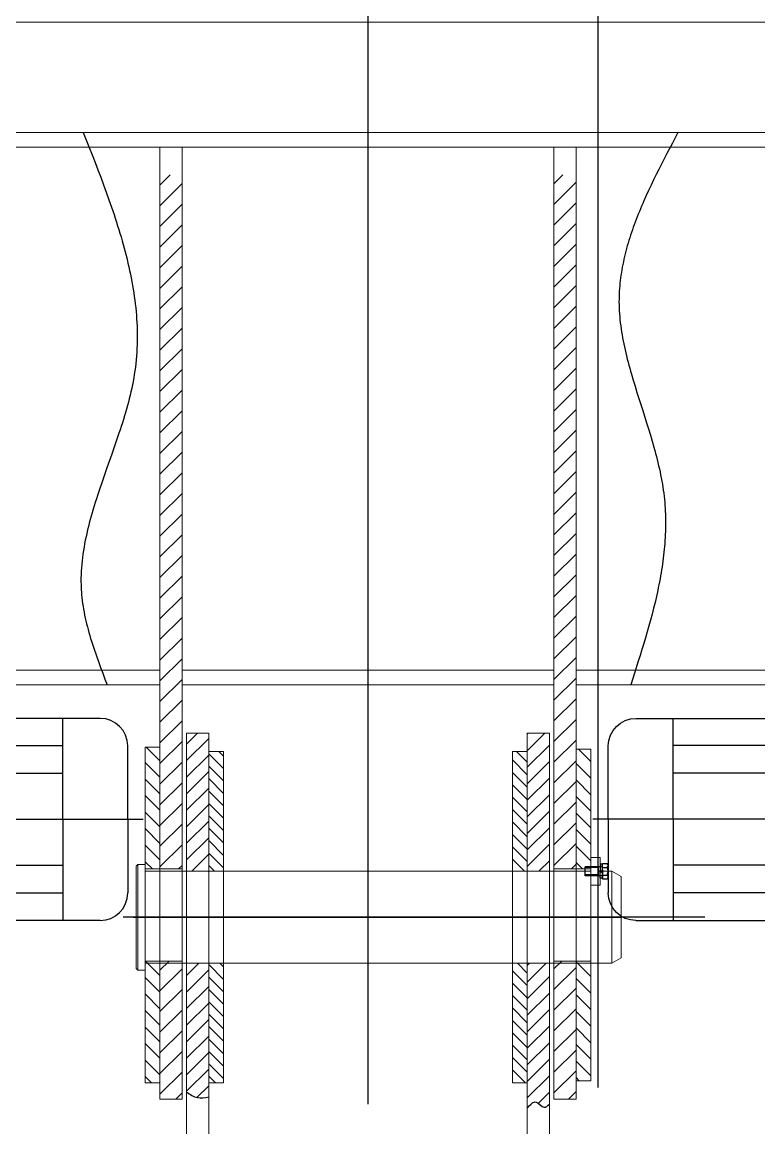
# Model space of a CAD drawing. Extents: x 1767995 to 4174245, y 542814 to 862564.
# Drawn here: x 2600184 to 2600985, y 762092 to 763294 of the extents above; entities that cross this region are included whole.
import ezdxf

# ---------------------------------------------------------------- set-up
doc = ezdxf.new("R2010")
doc.units = 0
doc.header["$LTSCALE"] = 3500
for name, pattern in [('CENTER', [2, 1.25, -0.25, 0.25, -0.25]), ('DASHED', [0.75, 0.5, -0.25]), ('PHANTOM', [2.5, 1.25, -0.25, 0.25, -0.25, 0.25, -0.25])]:
    doc.linetypes.add(name, pattern=pattern)
doc.layers.add('1轮廓实线层', color=7, linetype='Continuous', lineweight=30)
doc.layers.add('6标注线', color=7, linetype='Continuous', lineweight=13)
for name, color, linetype in [('2细线层', 4, 'Continuous'), ('3中心线层', 1, 'CENTER'), ('4虚线层', 6, 'DASHED'), ('5剖面线层', 2, 'Continuous'), ('9双点划线层', 6, 'PHANTOM'), ('MAIN', 7, 'Continuous')]:
    doc.layers.add(name, color=color, linetype=linetype)

# ---------------------------------------------------------------- blocks, each defined once
blk = doc.blocks.new('gfhfgfdhfgdfh')
for p, q in [((3544.7, 11957.1), (3554.7, 11957.1)), ((3544.7, 11957.1), (3544.7, 11942.1)), ((3554.7, 11927.1), (3554.7, 11957.1)), ((3050.7, 11947.6), (3052.7, 11949.6)), ((3050.7, 11947.6), (3050.7, 11836.6)), ((3060.7, 11949.6), (3052.7, 11949.6)), ((3052.7, 11949.6), (3052.7, 11834.6)), ((3060.7, 11949.6), (3060.7, 11942.1)), ((3094.7, 11942.1), (3060.7, 11942.1)), ((3060.7, 11942.1), (3544.7, 11942.1)), ((3060.7, 11892.1), (3060.7, 11942.1)), ((3544.7, 11942.1), (3510.7, 11942.1)), ((3544.7, 11942.1), (3544.7, 11927.1)), ((3554.7, 11942.1), (3567.7, 11942.1)), ((3554.7, 11927.1), (3554.7, 11942.1)), ((3557.3, 11949.8), (3556, 11949.8)), ((3567.7, 11842.1), (3567.7, 11942.1)), ((3567.7, 11942.1), (3577.7, 11936.4)), ((3577.7, 11847.9), (3577.7, 11936.4)), ((3544.7, 11927.1), (3554.7, 11927.1)), ((3060.7, 11834.6), (3060.7, 11892.1)), ((3567.7, 11842.1), (3577.7, 11847.9)), ((3050.7, 11836.6), (3052.7, 11834.6)), ((3052.7, 11834.6), (3060.7, 11834.6)), ((3094.7, 11842.1), (3060.7, 11842.1)), ((3060.7, 11842.1), (3567.7, 11842.1)), ((3544.7, 11842.1), (3510.7, 11842.1))]:
    blk.add_line(p, q)
at = {"layer": '1轮廓实线层'}
for p, q in [((3557.3, 11947.1), (3538.4, 11947.1)), ((3538.4, 11937.1), (3538.4, 11947.1)), ((3552.9, 11937.1), (3552.9, 11947.1)), ((3557.3, 11949.8), (3554.7, 11949.8)), ((3554.7, 11949.8), (3554.7, 11941.5)), ((3557.3, 11942.1), (3554.7, 11942.8)), ((3554.7, 11934.5), (3554.7, 11941.5)), ((3554.7, 11941.5), (3557.3, 11940.8)), ((3557.3, 11933.8), (3557.3, 11950.5)), ((3557.3, 11950.5), (3562.6, 11950.5)), ((3557.3, 11942.1), (3557.3, 11949.8)), ((3557.3, 11946.3), (3562.6, 11946.3)), ((3557.3, 11942.1), (3557.3, 11934.5)), ((3563.5, 11948.4), (3563.5, 11942.1)), ((3563.5, 11942.1), (3563.5, 11935.9)), ((3557.3, 11937.1), (3538.4, 11937.1)), ((3557.3, 11934.5), (3554.7, 11934.5)), ((3557.3, 11938), (3562.6, 11938)), ((3557.3, 11933.8), (3562.6, 11933.8))]:
    blk.add_line(p, q, dxfattribs=at)
for centre, radius, start, end in [((3560.7, 11948.4), 2.79, 311.6088, 48.3912), ((3553.8, 11942.1), 9.76, 334.676, 25.324), ((3560.7, 11935.9), 2.79, 311.6088, 48.3912)]:
    blk.add_arc(centre, radius, start, end, dxfattribs=at)
at = {"layer": '2细线层'}
for p, q in [((3552.9, 11946.1), (3538.4, 11946.1)), ((3552.9, 11938.1), (3538.4, 11938.1))]:
    blk.add_line(p, q, dxfattribs=at)
at = {"layer": '3中心线层'}
for p, q in [((3559, 11942.1), (3552.9, 11942.1)), ((3047.7, 11892.1), (3577.7, 11892.1))]:
    blk.add_line(p, q, dxfattribs=at)
at = {"layer": '4虚线层'}
for p, q in [((3557.3, 11947.2), (3554.7, 11947.2)), ((3557.3, 11937.1), (3554.7, 11937.1))]:
    blk.add_line(p, q, dxfattribs=at)
blk = doc.blocks.new('vcx')
at = {"layer": '3中心线层'}
blk.add_line((12572.8, 5977.1), (13540, 5977.1), dxfattribs=at)
at = {"layer": 'MAIN'}
for p, q in [((13493.3, 6086.7), (13149.6, 6086.7)), ((13452.7, 5977.1), (13452.7, 6086.7)), ((13184, 6057.1), (13452.7, 6057.1)), ((13523.3, 5977.1), (13523.3, 6056.7)), ((13184, 6027.1), (13452.7, 6027.1)), ((13452.7, 5977.1), (13452.7, 5867.1)), ((13523.3, 5977.1), (13523.3, 5897.1)), ((13184, 5927.1), (13452.7, 5927.1)), ((13184, 5897.1), (13452.7, 5897.1)), ((13493.3, 5867.1), (13149.6, 5867.1))]:
    blk.add_line(p, q, dxfattribs=at)
for centre, start, end in [((13493.3, 6056.7), 0, 90), ((13493.3, 5897.1), 270, 0)]:
    blk.add_arc(centre, 30, start, end, dxfattribs=at)
blk = doc.blocks.new('sf')
blk.add_line((11939, 6056), (13506.5, 6056))
blk = doc.blocks.new('A$C8d28a030')
at = {"layer": '5剖面线层'}
h = blk.add_hatch(dxfattribs=at)
h.set_pattern_fill('ANSI31', color=256, scale=5, style=0)
h.set_pattern_definition([(45, (3101.979, 16715.28), (-11.22532, 11.22532), [])])
h.paths.add_polyline_path([(4567.7, 19452), (4543.7, 19452), (4543.7, 18698), (4567.7, 18698)])
h.paths.add_polyline_path([(4995.7, 19452), (4971.7, 19452), (4971.7, 18698), (4995.7, 18698)])
h.paths.add_polyline_path([(4995.7, 18548), (4971.7, 18543.3), (4971.7, 18448), (4995.7, 18448)])
h.paths.add_polyline_path([(4567.7, 18598), (4543.7, 18598), (4543.7, 18493.1), (4567.7, 18497.4)])
h.paths.add_polyline_path([(4567.7, 18463.2), (4543.7, 18458.4), (4543.7, 18448), (4567.7, 18448)])
h.paths.add_polyline_path([(4567.7, 18497.4), (4543.7, 18493.1), (4543.7, 18458.4), (4567.7, 18463.2)])
h.paths.add_polyline_path([(4995.7, 18598), (4971.7, 18598), (4971.7, 18569.2), (4995.7, 18573.5)])
h.paths.add_polyline_path([(4995.7, 18573.5), (4971.7, 18569.2), (4971.7, 18543.3), (4995.7, 18548)])
h = blk.add_hatch(dxfattribs=at)
h.set_pattern_fill('ANSI31', color=256, scale=4, style=0)
h.set_pattern_definition([(45, (4083.506, 16826.954), (-8.980256, 8.980256), [])])
h.paths.add_polyline_path([(4596.7, 18845.5), (4572.7, 18845.5), (4572.7, 18695.5), (4596.7, 18695.5)])
edge = h.paths.add_edge_path()
edge.add_line((4596.7, 18595.5), (4572.7, 18595.5))
edge.add_line((4572.7, 18595.5), (4572.7, 18455.6))
edge.add_spline(control_points=[(4572.7, 18455.6), (4576.5, 18453), (4583.8, 18448.1), (4592.5, 18449.7), (4596.7, 18450.4)], knot_values=[0, 0, 0, 0, 13.09944, 25.42467, 25.42467, 25.42467, 25.42467], degree=3, periodic=0)
edge.add_line((4596.7, 18450.4), (4596.7, 18595.5))
edge = h.paths.add_edge_path()
edge.add_line((4966.7, 18595.5), (4942.7, 18595.5))
edge.add_line((4942.7, 18595.5), (4942.7, 18438))
edge.add_spline(control_points=[(4942.7, 18438), (4945.9, 18442), (4952, 18449.3), (4960, 18436.2), (4964.8, 18440.8), (4966.7, 18442.5)], knot_values=[0, 0, 0, 0, 11.93028, 22.381477, 28.824395, 28.824395, 28.824395, 28.824395], degree=3, periodic=0)
edge.add_line((4966.7, 18442.5), (4966.7, 18595.5))
h.paths.add_polyline_path([(4966.7, 18845.5), (4942.7, 18845.5), (4942.7, 18695.5), (4966.7, 18695.5)])
h = blk.add_hatch(dxfattribs=at)
h.set_pattern_fill('ANSI31', color=256, scale=4, angle=90, style=0)
h.set_pattern_definition([(135, (3101.979, 16715.28), (-8.980256, -8.980256), [])])
h.paths.add_polyline_path([(4543.7, 18830.5), (4527.7, 18830.5), (4527.7, 18698), (4543.7, 18698)])
h.paths.add_polyline_path([(4543.7, 18598), (4527.7, 18598), (4527.7, 18484.5), (4543.7, 18487.4)])
h.paths.add_polyline_path([(4527.7, 18484.5), (4527.7, 18465.5), (4543.7, 18465.5), (4543.7, 18487.4)])
h.paths.add_polyline_path([(4995.7, 18468), (5011.7, 18468), (5011.7, 18543.9), (4995.7, 18540.8)])
h.paths.add_polyline_path([(4995.7, 18566.9), (4995.7, 18540.8), (5011.7, 18543.9), (5011.7, 18569.8)])
h.paths.add_polyline_path([(4995.7, 18566.9), (5011.7, 18569.8), (5011.7, 18598), (4995.7, 18598)])
h.paths.add_polyline_path([(5011.7, 18828), (4995.7, 18828), (4995.7, 18698), (5011.7, 18698)])
h = blk.add_hatch(dxfattribs=at)
h.set_pattern_fill('ANSI31', color=256, scale=3, angle=90, style=0)
h.set_pattern_definition([(135, (4083.506, 16826.954), (-6.735192, -6.735192), [])])
h.paths.add_polyline_path([(4596.7, 18695.5), (4612.7, 18695.5), (4612.7, 18825.5), (4596.7, 18825.5)])
h.paths.add_polyline_path([(4596.7, 18465.5), (4612.7, 18465.5), (4612.7, 18595.5), (4596.7, 18595.5)])
h.paths.add_polyline_path([(4942.7, 18825.5), (4926.7, 18825.5), (4926.7, 18695.5), (4942.7, 18695.5)])
h.paths.add_polyline_path([(4942.7, 18595.5), (4926.7, 18595.5), (4926.7, 18465.5), (4942.7, 18465.5)])
for p, q in [((6438.7, 19498), (3224.7, 19498)), ((6438.7, 19482), (3224.7, 19482)), ((4543.7, 18448), (4543.7, 19482)), ((4567.7, 18448), (4567.7, 19482)), ((4971.7, 18448), (4971.7, 19482)), ((4995.7, 18448), (4995.7, 19482)), ((4543.7, 18914), (4020.9, 18914)), ((4099.6, 18914), (4543.7, 18914)), ((4971.7, 18914), (4567.7, 18914)), ((5436.8, 18914), (4995.7, 18914)), ((4543.7, 18898), (4102.5, 18898)), ((4971.7, 18898), (4567.7, 18898)), ((5436.8, 18898), (4995.7, 18898)), ((4572.7, 18115.5), (4572.7, 18845.5)), ((4572.7, 18845.5), (4596.7, 18845.5)), ((4596.7, 18115.5), (4596.7, 18845.5)), ((4942.7, 18115.5), (4942.7, 18845.5)), ((4966.7, 18845.5), (4942.7, 18845.5)), ((4966.7, 18115.5), (4966.7, 18845.5)), ((4527.7, 18465.5), (4527.7, 18830.5)), ((4527.7, 18830.5), (4543.7, 18830.5)), ((4527.7, 18830.5), (4527.7, 18648)), ((4612.7, 18825.5), (4596.7, 18825.5)), ((4612.7, 18465.5), (4612.7, 18825.5)), ((4926.7, 18465.5), (4926.7, 18825.5)), ((4926.7, 18825.5), (4942.7, 18825.5)), ((5011.7, 18828), (4995.7, 18828)), ((5011.7, 18468), (5011.7, 18828)), ((4567.7, 18698), (4527.7, 18698)), ((4572.7, 18695.5), (4612.7, 18695.5)), ((4966.7, 18695.5), (4926.7, 18695.5)), ((5011.7, 18698), (4971.7, 18698)), ((4567.7, 18598), (4527.7, 18598)), ((5011.7, 18598), (4971.7, 18598)), ((4572.7, 18595.5), (4612.7, 18595.5)), ((4966.7, 18595.5), (4926.7, 18595.5)), ((4543.7, 18465.5), (4527.7, 18465.5)), ((4612.7, 18465.5), (4596.7, 18465.5)), ((4926.7, 18465.5), (4942.7, 18465.5)), ((4995.7, 18468), (5011.7, 18468)), ((4543.7, 18448), (4567.7, 18448)), ((4971.7, 18448), (4995.7, 18448))]:
    blk.add_line(p, q)
at = {"layer": '2细线层'}
for points in [[(4572.7, 18455.6), (4584.4, 18449.7), (4596.7, 18450.4)], [(4942.7, 18438), (4952.5, 18444.8), (4961.2, 18439.1), (4966.7, 18442.5)]]:
    blk.add_spline(points, degree=3, dxfattribs=at)
at = {"layer": '3中心线层'}
for p, q in [((4769.7, 18442.4), (4769.7, 20624.8)), ((5019.7, 18460.7), (5019.7, 20558)), ((5035.6, 18645.5), (4503.8, 18645.5)), ((4572.7, 18645.5), (4966.7, 18645.5)), ((5135.6, 18645.5), (4603.8, 18645.5))]:
    blk.add_line(p, q, dxfattribs=at)
at = {"layer": '9双点划线层'}
for points in [[(4460.4, 19498), (4516.4, 19239), (4458.3, 18999.1), (4486.3, 18898)], [(5106.3, 19498), (5042.3, 19314.1), (5091.3, 19102.8), (5055, 18898)]]:
    blk.add_spline(points, degree=3, dxfattribs=at)
for name, p in [('sf', (-7826.8, 13562)), ('vcx', (-9014.6, 12774.9)), ('gfhfgfdhfgdfh', (1467, 6753.4))]:
    blk.add_blockref(name, p)
at = {"xscale": -1}
blk.add_blockref('vcx', (18554, 12774.9), dxfattribs=at)

msp = doc.modelspace()

# ---------------------------------------------------------------- block references
at = {"layer": '6标注线'}
msp.add_blockref('A$C8d28a030', (2595790.4, 743675.6), dxfattribs=at)

doc.saveas('drawing.dxf')
